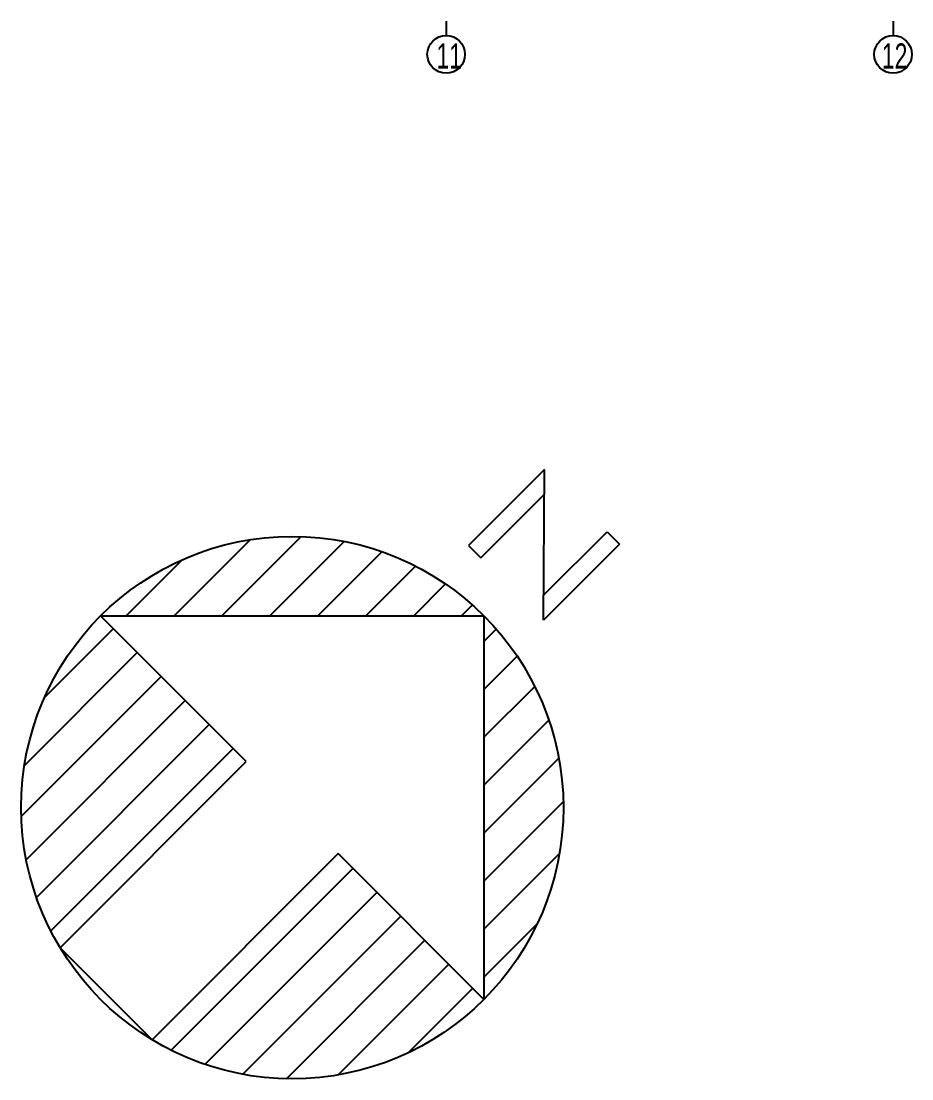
# Model space of a CAD drawing. Header units: inches. Extents: x -71 to 4528, y -885 to 4524.
# Drawn here: x 2601 to 3311, y -885 to -43 of the extents above; entities that cross this region are included whole.
import ezdxf

# ---------------------------------------------------------------- set-up
doc = ezdxf.new("R2010")
doc.units = ezdxf.units.IN
doc.header["$LTSCALE"] = 96
doc.header["$MEASUREMENT"] = 0
doc.layers.add('A-Anno-Bldg', color=7, linetype='Continuous')
doc.layers.add('Background', color=7, linetype='Continuous')
doc.styles.add('XFINE_1-8', font='ARIALN.TTF', dxfattribs={"width": 0.8, "height": 10})

msp = doc.modelspace()

# ---------------------------------------------------------------- linework, layer by layer
at = {"layer": 'A-Anno-Bldg'}
for points in [[(2939.99, -42.98), (2939.99, -54.42)], [(3296.03, -42.98), (3296.03, -54.42)]]:
    msp.add_lwpolyline(points, dxfattribs=at)
for centre in [(2939.99, -69.42), (3296.03, -69.42)]:
    msp.add_circle(centre, 15, dxfattribs=at)
at = {"layer": 'Background'}
for p, q in [((3018.46, -399.94), (2957.91, -460.5)), ((3017.49, -520.07), (3018.46, -399.94)), ((2967.74, -470.33), (3018.3, -419.77)), ((2761.38, -516.6), (2824.53, -453.45)), ((3017.65, -500.24), (3068.2, -449.69)), ((3068.2, -449.69), (3078.04, -459.52)), ((2723.2, -516.6), (2783.84, -455.95)), ((2799.56, -516.6), (2858.81, -457.35)), ((2957.91, -460.5), (2967.74, -470.33)), ((3078.04, -459.52), (3017.49, -520.07)), ((2837.75, -516.6), (2888.84, -465.5)), ((2685.01, -516.6), (2729.67, -471.94)), ((2875.93, -516.6), (2915.58, -476.95)), ((2914.11, -516.6), (2939.52, -491.19)), ((2952.3, -516.6), (2960.94, -507.95)), ((2780.71, -632.67), (2664.63, -516.6)), ((2664.63, -516.6), (2970.1, -516.6)), ((2970.1, -516.6), (2970.1, -822.07)), ((2619.97, -581.64), (2674.82, -526.79)), ((2970.1, -536.98), (2979.95, -527.13)), ((2603.99, -635.81), (2693.91, -545.88)), ((2970.1, -575.16), (2996.55, -548.71)), ((2601.49, -676.49), (2713.01, -564.97)), ((2970.1, -613.34), (3010.61, -572.83)), ((2605.38, -710.78), (2732.1, -584.06)), ((2613.54, -740.81), (2751.19, -603.15)), ((2970.1, -651.53), (3021.86, -599.77)), ((2624.99, -767.54), (2770.28, -622.25)), ((2970.1, -689.71), (3029.77, -630.05)), ((2632.44, -780.94), (2780.71, -632.67)), ((2970.1, -727.89), (3033.32, -664.68)), ((2854.03, -705.99), (2705.76, -854.26)), ((2970.1, -822.07), (2854.03, -705.99)), ((2970.1, -766.08), (3030.24, -705.94)), ((2720.87, -862.58), (2865.74, -717.7)), ((2747.81, -873.82), (2884.83, -736.8)), ((2778.08, -881.73), (2903.92, -755.89)), ((2970.1, -804.26), (3012.59, -761.78)), ((2705.76, -854.26), (2632.44, -780.94)), ((2812.72, -885.28), (2923.02, -774.98)), ((2853.97, -882.21), (2942.11, -794.07)), ((2909.82, -864.55), (2961.2, -813.16))]:
    msp.add_line(p, q, dxfattribs=at)
msp.add_circle((2817.37, -669.33), 216, dxfattribs=at)

# ---------------------------------------------------------------- texts
at = {"layer": 'A-Anno-Bldg', "char_height": 20, "attachment_point": 7, "style": 'XFINE_1-8'}
for s, insert in [('\\pi7.8647;11', (2924.41, -80.7)), ('\\pi6.6532;12', (3280.45, -80.7))]:
    msp.add_mtext_dynamic_manual_height_columns(s, width=30.758, gutter_width=50, heights=[0], dxfattribs=dict(at, insert=insert))

doc.saveas('drawing.dxf')
